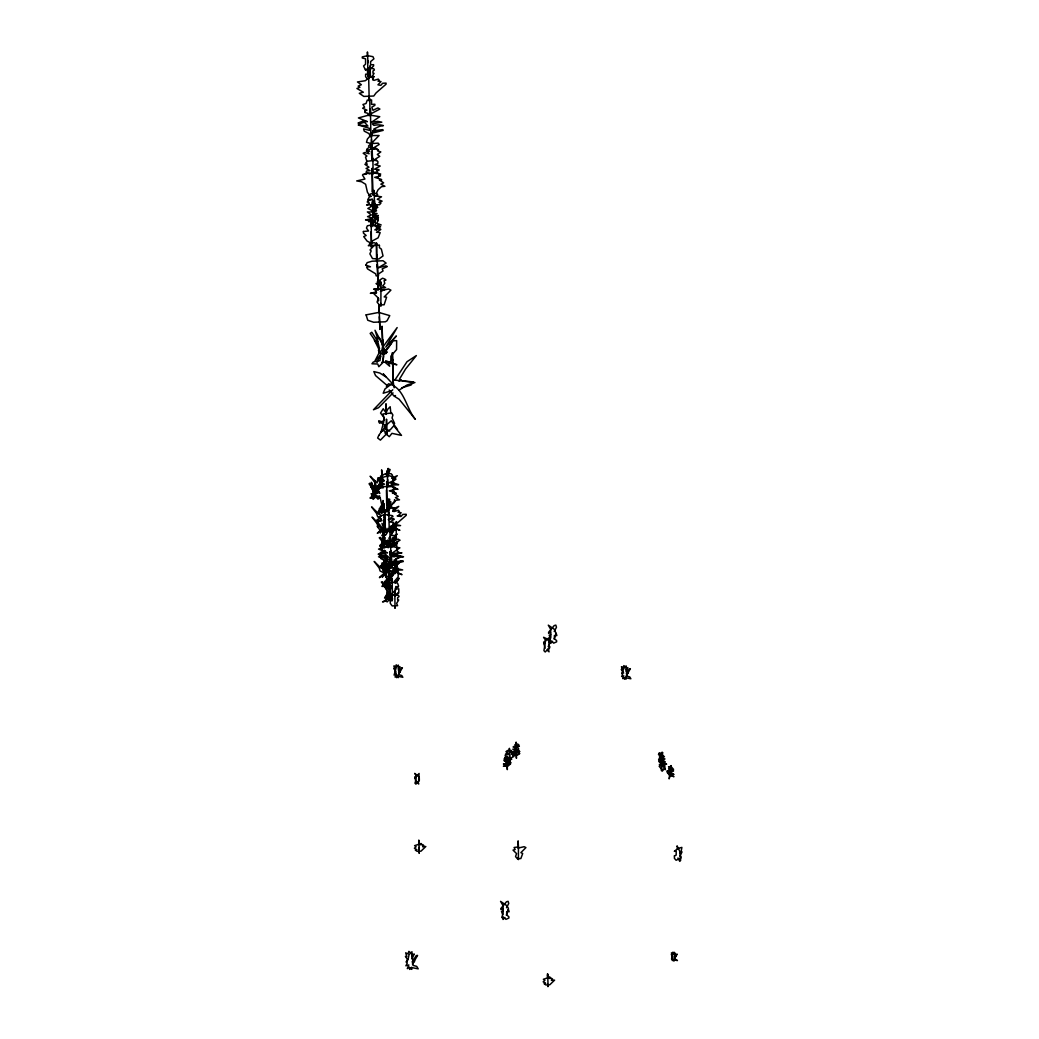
<?xml version="1.0" encoding="UTF-8"?>
<svg xmlns="http://www.w3.org/2000/svg" width="1039" height="1039" viewBox="0 0 1039 1039"><rect width="100%" height="100%" fill="white"/><g stroke="black" fill="none" stroke-linecap="round" stroke-linejoin="round"><path stroke-width="1.5" d="M393.365 380.988L392.378 352.715L393.197 384.495M385.378 530.903L391.573 527.539L393.612 523.214L393.612 522.357L389.937 522.02L394.275 519.253L393.391 518.513L388.274 519.643L393.041 516.357L392.106 515.617L385.534 514.578L380.768 515.578L379.897 517.838L381.988 520.747L376.858 521.24L376.845 522.838L379.599 525.266L377.157 526.331L380.56 530.838L383.079 532.15L383.066 534.306L381.768 535.449M368.65 73.172L368.533 70.782L369.196 100.238M370.118 76.613L370.17 65.587L370.404 76.561M370.598 132.33L370.949 136.888L370.391 108.679L370.546 115.134M371.365 147.915L371.378 146.369M371.52 144.564L371.481 139.499M371.066 226.06L371.066 225.281M372.962 79.055L371.923 76.808L374.079 73.353L372.962 73.159L372.975 71.003L374.391 69.99L373.91 68.795L369.702 68.184L365.52 69.574L367.585 70.275L367.546 74.133L365.624 74.211L365.598 76.665L367.507 79.276M372.754 160.201L372.845 158.188L373.183 174.058M372.676 193.228L372.702 190.618L373.131 195.28L372.131 168.318L372.157 191.786M375.092 219.099L375.131 214.683L375.469 226.346M373.508 495.356L374.079 493.031L372.936 491.668L372.248 486.018L373.469 485.966L376.702 493.681M375.079 492.135L374.663 480.395L375.027 491.967M375.118 493.473L375.209 489.564L375.196 496.785M379.625 358.13L380.832 353.169L379.131 352.208L378.417 350.26L379.547 348.662L376.936 338.207L379.547 338.104L385.729 352.338M383.053 354.13L383.261 345.779L383.235 353.13M382.599 487.395L381.975 479.511M382.508 550.774L384.209 552.475M383.781 417.86L383.742 421.821L381.066 431.821L385.196 427.613M384.014 525.656L383.936 521.422M384.04 518.084L384.066 515.123M384.534 528.306L383.911 520.422M384.911 543.579L384.924 542.033L387.092 541.332L382.794 539.384L384.716 538.293L383.079 535.643L386.17 534.682L387.417 531.267L391.729 531.098L391.69 535.566L395.015 535.423L395.015 536.501L391.976 538.319L393.093 541.449L398.041 539.111L400.067 540.215L391.417 544.774L391.404 546.501M385.988 562.203L385.988 561.502M386.105 569.982L385.651 555.086L387.482 571.801M386.651 569.671L386.014 564.748L384.495 567.294L384.781 568.58L383.027 567.606M387.326 473.745L387.417 471.719L387.69 477.304M386.95 582.658L387.755 579.385L386.157 577.463L386.911 576.411L385.183 569.515L386.911 569.45L392.456 563.774L393.028 564.281L391.95 566.476L388.183 570.424M387.391 543.748L387.391 544.462L390.132 544.345M387.664 479.174L387.794 486.291L387.092 471.005L387.144 474.706M387.599 596.295L388.391 593.97L386.781 592.633L387.534 591.879L385.794 587.022L387.521 586.957L390.157 591.516M388.365 564.216L386.43 566.878M389.183 578.502L388.586 561.592L389.054 576.151M389.495 541.566L389.041 537.916M389.339 584.671L387.391 587.334M389.222 580.009L389.352 574.502L389.339 579.359M389.716 531.968L389.729 530.89M389.781 545.111L389.612 537.163M389.755 538.592L389.768 537.046M389.599 587.412L389.521 584.554M390.521 545.085L388.534 547.553M390.469 562.021L390.015 558.372M390.729 565.008L390.56 551.592M390.716 560.982L390.521 552.839M391.43 582.476C391.872 576.554 385.651 572.151 386.833 565.995L385.183 562.774L384.066 566.541L384.768 567.359M392.339 532.513L396.067 526.851L392.287 530.708M394.352 491.668L392.469 493.408M394.508 499.616L394.482 502.408L390.729 505.525L390.716 507.266L392.223 507.201L389.781 508.24M395.249 591.438L395.275 588.204L398.586 586.074L397.612 583.295L395.171 582.178L386.963 583.515L386.95 584.619L390.261 585.477L390.209 590.801L388.235 592.594L389.859 594.802M394.898 671.337L396.664 674.805M396.664 548.683L396.703 544.501L394.495 544.592L392.547 546.605M397.171 556.566L397.197 553.618L401.937 552.865L391.625 553.423L399.885 547.839L389.352 546.163L378.547 549.086L387.534 552.813L382.703 552.358L378.209 554.203L379.755 554.878L384.586 553.384L388.079 557.203L378.534 556.787L389.651 559.502L389.625 561.502L383.716 560.06L384.417 562.333L389.131 564.722M407.002 962.036L407.015 960.491M419.029 841.798L419.042 843.512L418.795 840.083L418.873 844.46M502.98 908.45L502.954 910.878L501.486 911.346L502.681 914.658M502.98 907.242L502.993 905.54L500.564 901.358L506.642 905.54L508.435 908.294L506.383 915.268M547.644 978.089L547.566 973.712L547.696 977.218L547.8 975.426M550.696 631.037L550.722 629.348L548.293 625.153L554.358 629.335L556.229 633.907M622.452 673.649L622.465 672.493M624.322 677.649L626.049 679.129L626.062 677.831L630.855 678.753L629.738 676.909L626.998 676.181L626.374 673.246L628.063 673.415L628.063 672.597L626.231 671.025L626.166 665.947L623.984 668.168L621.777 673.545L622.608 674.727L621.621 676.48L623.803 675.844L622.686 678.571L624.413 677.688L624.4 679.194L630.374 668.687L629.348 668.843L626.842 672.999L626.283 671.207L627.829 667.57L626.14 669.298M670.713 767.431L668.622 768.717L669.519 770.756L666.804 771.107L669.168 771.808L669.558 773.51L667.142 772.367L669.584 775.289L673.96 776.678L671.402 775.341L671.038 773.951L673.986 774.471L671.895 773.51L671.545 771.419L673.584 770.86L670.908 770.341L670.921 769.548L673.545 769.38L671.051 766.548L668.558 766.769L670.337 767.847L671.077 765.574L669.376 771.263L670.246 769.821L669.155 778.86L670.791 773.276M672.064 957.296L672.064 956.555L672.83 957.205M367.65 71.899L367.767 70.418M377.936 285.452L378.053 287.504M390.846 566.671L390.885 565.086L391.287 567.463L390.95 551.008M383.222 361.169L383.248 355.793M387.118 510.5L386.703 481.849L386.872 487.525M377.196 264.581L377.845 277.725L377.079 254.724L377.105 261.841M389.976 598.503L389.976 590.983L389.872 591.97M364.585 174.5L366.351 173.812M379.157 488.031L383.404 487.72M388.716 486.642L388.781 485.797L391.989 485.681L391.3 484.031L393.456 483.966L393.508 483.187L389.118 482.732L394.339 480.252L394.755 479.576L392.456 478.628M392.365 477.109L392.508 475.239L391.093 473.693L385.118 473.875L380.43 476.187L381.82 477.745L379.469 477.823L383.547 480.719L380.677 481.992L384.586 484.2L380.456 485.291L383.274 487.07M376.754 261.179L376.508 242.866L376.612 261.244M387.677 485.083L387.768 486.174M385.599 540.267L385.261 543.358L380.845 544.319L379.975 545.462L383.781 545.644M661.934 763.639L664.648 765.314L663.531 765.288C667.83 768.431 660.233 765.146 664.609 767.353L665.168 768.224L664.298 768.6L665.389 769.6L663.752 769.029L662.739 770.691L659.116 766.198L661.09 765.925L659.388 764.405L662.103 764.73L660.934 764.068L661.934 763.639L661.986 762.444L661.129 763.847L661.856 760.782L660.908 761.093L661.674 757.847L660.869 758.717L662.129 752.106L661.986 755.08L662.843 752.678M384.196 503.733L383.547 508.266L378.261 511.357M662.544 769.457L662.129 770.977C661.427 769.704 661.44 771.6 661.349 769.99L662.7 762.938L662.414 764.587L662.817 763.197L666.635 764.172L662.934 761.938L665.194 761.821L662.778 760.21L664.96 758.938L662.388 758.314L662.401 757.236L664.415 756.717L659.856 752.743L658.778 753.301L660.986 755.223L658.44 754.444L660.999 755.937L659.401 756.86L661.336 758.925L659.22 758.392L661.401 760.314L658.609 759.457L661.375 761.055L659.194 760.691L660.466 761.964L658.895 761.47L661.194 763.535L664.986 764.743L662.817 763.444L663.324 762.587L662.843 764.457M671.233 771.73L671.48 770.328L670.662 772.964L671.025 768.392M387.352 472.784L388.144 468.394L386.157 474.524M387.404 542.28L387.755 540.462M389.339 583.191L388.755 576.671L387.196 584.269L382.781 585.23L381.91 586.373L385.716 586.554M372.767 226.515L373.404 223.411L370.066 221.658L374.456 221.995L374.469 220.762L370.17 219.372L374.339 216.021L378.43 217.437L374.871 217.541L378.261 220.45L376.741 223.242L381.17 224.944L377.274 225.034M662.804 762.73L663.324 757.314L662.375 759.964L662.687 755.08L662.051 755.743M418.73 778.25L419.081 773.484L414.938 778.016L415.964 777.549M549.086 643.946L549.657 641.829L548.904 642.362M388.092 515.435L388.807 512.824M390.261 567.502L391.95 561.826M380.04 481.317L381.144 477.537M387.118 572.528L392.184 553.618L390.209 563.489L391.846 558.93M388.547 509.915L390.976 501.85M380.729 482.122L379.17 484.564L379.897 486.888M383.936 570.645L383.157 563.047L381.975 563.008L381.118 568.138L374.17 561.437L379.17 567.982L380.105 570.969L383.923 572.827L383.209 569.801L384.3 568.801M387.807 473.706L389.443 469.16L390.093 469.641L388.404 474.2M390.352 501.356L387.638 508.928L389.599 499.071L386.443 510.591M381.066 289.362L378.988 288.907L375.118 290.037L376.547 292.699L373.676 293.518L378.469 298.219L377.053 302.102L379.417 304.959L384.131 304.778L386.612 297.154L384.196 296.907L390.911 290.141L388.443 288.972L381.066 290.686L380.936 289.245L380.871 306.193L380.729 303.258M391.872 560.956L390.755 563.995L391.833 561.307M554.099 639.076L555.696 635.193M377.001 362.494L378.677 358.598L380.832 356.624M384.261 565.073L385.365 562.515M385.222 585.528L388.469 581.009M376.495 230.268L377.248 228.567L380.573 226.775M394.742 380.287L406.989 361.728L416.353 355.572L405.561 369.04L399.599 378.988M385.742 413.561L387.703 409.262L390.183 406.743L390.885 413.6M376.339 193.41L378.04 189.812L381.534 186.656L384.924 186.293L380.858 184.124L383.651 182.838L379.365 179.981L381.716 179.89L381.183 179.331L374.715 177.331L380.391 175.994L380.391 175.123L377.962 173.084L369.416 173.045L363.105 174.318L362.52 175.084L364.936 179.046L356.689 180.929L361.52 181.721L365.611 184.267L367.455 192.319L370.339 196.436M418.73 778.873L418.6 781.38L415.899 784.12L414.964 783.133L415.938 780.367L415.834 774.925L414.73 773.393L419.249 776.938L419.327 780.367L418.159 781.848L418.717 784.003L415.782 781.497L414.769 776.834L415.808 777.73M549.073 644.79L548.189 646.661L548.904 646.765M379.625 351.818L375.014 360.819L380.326 355.403M373.832 491.733L371.352 496.616L380.469 485.979M384.872 537.89L381.975 543.514L385.014 540.423M386.807 578.801L383.911 584.425L387.963 580.294M548.917 640.206L549.566 637.401L546.722 639.53L543.891 643.622L545.28 642.972L543.917 650.622L545.202 651.985L548.891 648.219M554.229 631.517L556.475 627.257L555.826 625.114L554.177 625.595L548.618 632.257L548.618 633.361L550.852 632.063L550.8 637.401L549.449 641.31L550.553 641.595L550.722 643.258L552.618 641.323M506.513 907.722L508.746 903.462L508.097 901.32L506.461 901.8L500.902 908.463L500.902 909.567L503.123 908.268L503.084 913.593L501.733 917.515L502.837 917.801L503.006 919.45L504.902 917.528M396.08 544.852L397.56 542.046L395.223 544.891M384.625 560.826L382.949 563.969L384.962 561.904M381.612 530.526L380.222 533.02L380.781 530.682L377.313 533.332L380.975 529.63M388.054 592.165L384.56 598.061L387.599 594.97M381.91 512.747L383.43 510.201L384.079 512.292M382.677 506.746L381.586 508.578L384.313 508.461M412.47 964.283L417.561 955.412L416.197 955.633L412.847 961.166M392.651 491.252L394.859 487.616L393.3 489.421M396.937 581.853L399.158 578.216L395.054 583.334M380.144 484.031L376.391 490.174L380.456 485.694M390.599 531.981L396.586 521.591L390.716 529.773M381.936 504.746L380.274 507.474L383.3 504.37M377.313 220.216L378.235 218.735L375.65 218.891L377.586 217.333L375.144 217.099M387.794 556.216L386.235 563.813L381.82 564.774L380.949 565.917M380.066 483.07L374.767 490.512M392.197 541.371L397.054 533.89L395.495 535.695M379.04 488.473L376.209 492.356L377.118 492.512L373.066 495.577L372.274 497.395L378.105 497.162L379.832 496.135L378.767 496.187M390.781 534.994L394.041 530.293L396.262 530.202L396.21 536.111L392.443 540.449M392.067 540.215L393.833 537.812M382.079 348.091L397.158 327.584L385.781 347.091L396.366 335.961L390.742 342.454L390.729 344.143L388.82 346.727L383.508 352.143M388.287 576.411L398.521 562.502L391.015 575.372L398.002 568.021L389.989 578.229M386.391 386.469L388.534 383.807C404.379 387.274 406.08 408.587 415.392 419.327L399.132 399.249L393.833 395.924L389.183 390.015M386.82 546.774L390.313 542.501M388.924 591.1L391.534 587.892M394.378 581.359L398.145 577.022L398.197 571.112L395.976 571.203L390.768 578.437L392.041 578.658L392.223 579.658L392.339 596.931M388.235 570.32L392.547 565.242L401.327 560.93L393.132 568.671M392.833 542.085L396.547 537.76L392.768 541.618M393.041 392.911L378.521 407.717L373.456 409.769L392.768 389.755M398.379 668.311L399.976 666.687L398.508 670.129L399.041 671.817L401.418 667.882L402.379 667.726L396.729 677.675L396.742 676.259L395.106 677.09L396.158 674.506L394.093 675.116L396.327 667.246L398.405 665.142L398.457 669.947L400.197 671.441L400.184 672.207L398.599 672.051L399.184 674.831L401.768 675.519L402.833 677.272L398.288 676.389L398.288 677.61L396.651 676.22M411.925 956.218L414.171 953.932L412.106 958.776L412.86 959.62M411.691 967.283L409.6 969.413L409.613 967.413L407.314 968.595L408.795 964.945L405.885 965.802L407.197 963.452L406.106 961.893L408.184 958.932L409.041 954.724L411.964 951.75L412.028 958.529L414.483 960.633L414.47 961.711L412.223 961.491L413.054 965.4L416.704 966.374L418.198 968.842L411.808 967.608L411.795 969.335L409.496 967.374M674.311 959.815L673.311 960.841L673.311 959.88L672.207 960.439L672.921 958.685L671.532 959.101L673.038 953.789L674.441 952.36L674.428 954.503L675.506 953.399L674.869 956.88L677.129 954.114L674.324 958.984L674.363 960.789L673.259 959.854M379.04 488.72L375.378 492.421L378.845 489.772M378.664 521.253L376.832 523.098L379.248 521.266M370.637 68.873L373.598 65.925L373.611 64.691L370.585 64.808L370.611 61.574L373.923 58.833L372.949 56.664L367.65 55.677L362.299 56.898L362.286 58.002L365.598 58.846L365.546 64.184L363.572 65.977L365.455 70.016M396.288 594.503L398.262 592.542M392.781 479.784L397.301 475.693L391.677 478.187M393.106 511.487L398.755 506.383L393.132 508.876M377.728 177.253L380.677 174.02L374.144 173.097L374.209 172.266L377.417 172.136L376.728 170.487L378.884 170.422L378.936 169.656L374.547 169.188L380.183 166.032L374.871 164.604L377.793 163.565L377.936 161.707L376.521 160.149L367.78 161.188L365.858 162.642L367.248 164.214L364.897 164.279L368.975 167.188L366.105 168.448L370.014 170.656L366.611 170.993L366.079 172.513L370.001 174.032M392.3 490.785L395.184 488.265L395.236 487.564L392.625 487.187M383.988 427.068L391.326 420.769L397.534 429.614M395.015 596.113L398.768 592.996L398.807 588.827L396.586 588.918L391.391 594.087L392.677 594.23L386.963 597.347L385.872 599.165L392.703 598.893M392.677 556.748L399.56 552.826L396.469 550.488M386.625 572.632L385.469 573.502L385.898 577.307L383.677 572.086M379.845 524.669L378.767 525.448L384.092 533.137L381.534 529.799L383.456 533.773M383.274 354.741L387.326 352.065L385.391 351.74L393.3 340.779L396.651 340.636L396.573 349.598L390.872 356.169L390.846 359.897L393.132 359.806L389.43 361.988L381.664 362.299M393.093 562.943L396.495 560.709L395.638 558.605M389.664 580.23L392.041 578.658L392.093 582.996M399.054 390.157L407.015 385.014L414.925 382.534L392.859 379.845L394.132 387.794M393.417 382.534L385.014 388.898L383.183 393.236L390.911 390.963M379.949 487.798L381.053 487.122M392.456 564.748L394.898 563.307M386.95 431.536L390.573 429.419L393.781 425.769L401.509 435.393L391.963 433.354L389.274 436.679L384.975 433.003M399.158 380.858L401.21 379.716L398.612 380.651M376.586 227.515L377.988 226.879M384.261 555.216L380.443 557.631L384.261 556.605M396.911 558.034L400.742 556.307L399.327 555.592L393.781 556.683M380.43 516.331L378.274 517.253L380.053 518.409L377.066 519.643L379.897 521.071M380.404 291.31L384.196 289.894L384.209 289.206L380.547 289.829L382.131 287.517L385.612 287.634L382.716 285.868L384.794 283.426L384.079 280.699L385.988 279.998L384.807 279.049L382.56 278.205L377.326 281.725L379.651 281.946L380.897 282.881L380.884 284.257L377.274 283.089L376.04 283.569L379.027 285.569L377.43 288.673L373.624 289.154L377.832 289.764M550.67 634.673L549.202 635.141L550.397 638.466M397.21 553.514L392.391 555.021L394.015 556.54A7.689 2.74 -2.7 0 1 403.522 556.774L399.833 557.398L393.976 560.19L395.82 560.969L392.742 561.943L392.742 562.709L397.43 561.424L402.924 560.813L403.34 561.515L391.872 564.45M401.729 387.781L411.002 385.053L413.275 381.897L402.587 380.871M385.508 550.943L380.573 552.397L379.352 554.865L383.911 556.553L380.027 556.709L380.988 558.644L385.118 560.813M388.105 571.593L390.755 570.814M373.923 216.982L378.339 215.515L373.728 215.761L373.572 214.605L377.066 213.489L373.546 213.463L374.001 212.125L376.443 210.878L376.339 210.047L373.663 209.631L373.533 208.644L377.625 207.255L374.65 206.423L376.754 204.813L379.521 204.709L380.975 203.034L378.923 202.319L382.105 201.15L377.287 199.254L381.508 196.8L374.858 195.826L377.728 195.02L376.91 193.696L374.144 193.267L370.884 193.825L368.598 195.579L371.326 196.215L369.39 196.903L367.754 199.748L372.676 199.293L368.585 200.332L367.209 202.008L368.637 201.943L369.313 203.436L366.611 205.073L370.65 204.787L371.481 206.267M377.04 491.46L378.118 491.174L379.832 493.421M397.171 515.915L400.093 515.37M376.404 291.92L370.365 293.323L376.027 293.089M380.651 510.461L382.066 510.331L382.781 511.37M507.188 757.925L507.136 756.067L507.266 757.509L504.694 757.756L506.422 756.704L505.071 755.795L505.967 754.717L508.578 754.054L505.422 754.34L507.707 752.08L505.967 751.678L507.422 750.548L511.292 750.47L511.811 751.314L509.98 751.833L514.227 752.457L511.526 754.028L514.604 755.236L512.578 755.989L513.876 756.444L509.837 758.613L509.759 759.808L509.383 748.314L509.435 750.171M374.715 221.19L368.481 221.567L371.884 220.021L365.533 219.93L370.416 218.917L371.417 217.787L367.546 216.632L371.352 214.995L367.364 211.943L371.637 212.008L371.404 210.203L367.858 208.475L370.897 206.748L371.235 204.748L374.858 203.839L376.819 205.228L374.066 206.138L373.43 207.462L377.625 207.255L375.274 209.216L373.04 209.307M394.586 395.651L395.495 395.612M379.91 487.226L381.482 487.161M389.651 527.357L393.924 527.189L396.158 524.111L406.21 515.344L406.21 514.266L402.781 514.409L400.937 516.539L398.08 515.967L401.119 512.747L398.106 512.266L399.366 511.409L398.392 510.266L394.171 511.513L392.807 510.98L394.093 507.746L390.911 507.863L385.404 511.876L377.625 513.11L381.508 515.876M392.417 542.916L393.937 542.852M386.989 564.969L391.093 564.8M369.559 151.239L366.351 151.252L367.014 148.928L369.416 147.2L368.52 146.044L371.001 143.59L366.481 142.278L367.39 139.044L370.494 135.551L379.079 135.512L373.105 141.642L372.585 143.512L378.183 143.148L379.17 144.447L373.897 147.668L373.469 149.226L375.65 147.993L378.521 150.058M391.56 485.2L398.638 484.681L395.56 483.642M379.884 518.682L381.053 518.734M392.859 524.059L400.573 525.591L390.729 526.085L399.898 530.319L395.028 528.448L395.015 529.565L393.365 529.202L389.378 527.254M389.794 557.982L391.08 558.203M378.806 497.902L377.599 497.655L378.222 499.136L375.066 496.447L380.287 497.993M392.482 545.332L390.781 544.981L391.651 547.085L388.326 544.228M394.768 566.047L397.379 566.58L389.989 563.93M395.729 586.503L398.353 587.035M507.811 758.418L506.967 757.899L509.253 757.834L506.629 756.924L503.967 759.067L506.72 759.964L506.707 760.756L503.902 760.535L506.032 761.665L505.629 763.639L503.421 764.029L506.513 764.314L506.11 765.613L503.396 766.237L508.006 766.055L510.617 763.808L508.071 764.288L508.513 762.691L511.006 762.639L508.162 761.548L509.136 759.756L507.811 758.418L508.811 760.457L511.759 759.171L509.837 758.912L509.759 762.094L509.474 751.21M674.363 959.971L677.441 960.556L674.96 958.906L674.571 957.036L675.649 956.62L672.96 952.153L672.519 953.399L671.428 952.867L671.999 954.672L671.311 954.581L672.843 956.906M388.079 566.58L402.677 569.917L392.82 570.398L402.002 574.645L397.119 572.775M383.326 565.684L384.755 566.099M386.053 543.929L388.313 544.618M391.599 598.412L389.794 597.828L392.015 599.724M385.677 360.741L396.885 364.767L388.352 363.027L389.677 366.209L385.183 362.377M389.015 543.475L394.937 545.592M393.08 487.538L397.963 489.408L392.989 486.733M384.391 428.523L389.755 431.12M380.066 517.656L377.534 516.422L376.586 513.435L371.585 506.889L378.534 513.591L379.391 508.461L380.573 508.5L381.495 513.24M390.144 570.931L395.469 573.528M386.391 425.99L381.001 422.704L379.612 423.224L378.741 421.756L378.741 420.756L382.3 421.847L384.456 419.34L382.923 413.977L391.69 412.977L392.898 415.016L392.054 417.964L394.625 423.496M387.495 385.807L375.547 375.573L373.832 371.585L379.845 373.053L385.625 376.715L383.248 373.871L392.119 383.261M626.257 667.674L623.868 665.622L623.166 667.57L621.465 666.739L622.361 669.558L621.283 669.415L623.673 673.051M550.592 640.479L553.696 643.141L556.605 641.842L556.618 640.608L554.384 638.699L554.423 635.465L556.865 635.556L556.138 633.283M547.046 650.102L549.06 651.83L548.293 648.856L549.254 648.7L549.891 646.829L549.073 645.894L549.787 642.141L546.683 638.699L543.592 637.284L545.111 639.375L545.072 643.219L543.644 641.998L545.033 648.375M389.144 584.191L391.365 586.087M398.482 666.778L396.223 664.843L395.56 666.674L393.937 665.895L394.794 668.571L393.781 668.428L396.028 671.869M502.876 916.684L505.967 919.333L508.889 918.034L508.902 916.801L506.668 914.891L506.694 911.658L509.149 911.748L508.422 909.489M412.067 954.062L408.885 951.334L407.95 953.919L405.678 952.828L406.872 956.581L405.444 956.387L407.82 960.023M379.651 482.395L380.742 483.356L380.456 482.057M376.157 160.785L374.767 159.512L379.755 156.344L377.313 154.46L380.781 151.915L377.586 150.863L377.845 149.72L373.365 148.382L366.845 150.421L369.118 153.759L364.767 152.551L363.156 153.214L366.936 155.993L365.533 157.097L366.858 161.292M379.027 523.825L372.066 517.11L377.066 523.656L378.014 526.643M383.066 532.163L383.807 532.981M382.183 512.811L381.482 511.993L382.599 508.214L384.261 511.448M383.716 543.501L382.014 541.501L383.3 543.826M383.677 543.384L379.235 537.734L380.3 537.449L385.456 544.202L382.43 537.033L387.807 545.41L388.17 547.54M388.054 547.202L385.417 542.631L383.69 542.696L385.443 547.553M386.469 413.431L383.209 408.756L380.56 413.054L383.651 417.081L383.988 419.691M384.17 552.306L379.729 545.904L380.806 545.124L382.521 547.709M384.962 546.787L382.949 543.8L384.144 547.878M377.832 341.363L371.78 332.259L370.157 333.428L378.209 345.091L374.352 340.026L379.716 350.909M380.703 525.955L384.975 532.397L381.975 523.344L386.677 531.877M386.066 572.021L381.781 565.593L380.703 566.359L386.027 574.048L383.469 570.71L386.742 577.359M388.067 592.477L384.105 585.827L386.664 588.827L381.326 582.048L382.404 581.775L387.547 588.529L384.534 581.359L389.911 589.723L390.261 591.853M392.248 485.836L391.768 484.992L394.963 483.512L392.534 481.641L395.989 479.083L392.794 478.031L393.054 476.901L388.586 475.563L382.066 477.602L384.326 480.94L379.975 479.719L378.378 480.382L382.157 483.161L380.742 484.278L381.638 487.07M385.859 353.663L383.677 349.636L382.456 345.701L383.144 345.273L375.014 330.246L377.923 339.428M391.781 581.048L389.625 577.048L389.287 574.177L383.911 564.255L386.014 570.814M677.96 857.967L679.779 861.396L680.662 860.331L679.857 852.396L680.779 853.344L677.064 845.863L677.454 848.811M383.638 519.526L384.742 521.682M373.832 492.538L371.04 486.862L372.845 489.239L369.066 483.784L369.832 483.239L373.482 488.707L371.352 482.291L375.404 491.369M385.118 530.202L384.586 510.227L384.781 528.604M384.222 536.553L384.69 537.838M384.962 535.501L383.248 528.604L384.962 528.526L386.131 532.15M384.417 550.215L384.833 552.54M376.988 257.737L377.17 261.308M390.599 556.501L390.69 557.385M384.482 512.487L383.079 500.525L383.456 511.188M384.404 517.032L384.69 519.877M371.287 144.966L371.157 143.551L371.352 149.356M375.3 225.112L375.43 226.606M374.118 192.67L373.936 190.319L374.014 193.241M372.507 211.216L372.443 210.385L372.494 211.93M367.897 62.808L367.741 60.691L367.767 69.574M370.248 115.563L370.144 114.277L370.196 115.784M390.378 546.722L390.287 545.449L390.339 546.943M382.469 476.122L381.625 469.849L381.781 473.94M547.709 975.777L547.657 974.907L547.696 977.218L547.722 974.894L548.06 986.024C547.813 984.375 548.047 989.479 547.787 984.258M418.951 842.148L418.899 841.278L418.938 843.603L418.951 841.278L419.288 852.396C419.094 855.487 419.081 850.486 418.938 847.434M368.533 73.029L368.39 70.808L368.494 76.73L368.157 67.769L368.351 78.925M507.123 761.561L507.11 758.899M370.442 115.147L370.261 111.835L370.391 115.225M378.079 285.582L378.053 276.309L378.404 285.686C377.91 278.361 378.69 292.18 378.248 286.998L378.287 289.985M390.586 546.306L390.391 542.994L390.534 546.397M372.663 220.956L372.871 225.333L372.546 200.904L372.663 204.267M516.214 755.262L516.422 758.288L516.123 742.119L516.201 744.262M518.292 857.422L518.396 859.617L518.448 846.902L514.084 847.512L515.149 849.512L513.006 850.11L516.591 853.642L515.539 856.552L517.318 858.695L520.851 858.552L522.695 853.539L520.89 852.655L525.929 847.577L524.085 846.707L518.539 847.993L518.11 840.876L518.253 848.473M507.11 765.327L507.318 769.639L507.266 757.509M380.923 290.569L380.495 281.192L380.651 289.764M394.898 605.789L395.015 608.335L394.833 592.204L394.846 595.243M369.767 98.367L369.975 115.316M389.911 529.539L390.119 546.475M368.806 96.224L369.027 100.874M371.417 151.538L371.637 156.045M374.105 208.216L374.469 210.566M379.248 316.817L379.975 329.467L379.04 305.206L379.105 312.687M389.015 528.929L389.17 532.033M390.742 564.515L391.093 568.047L390.534 539.838L390.69 546.293M386.846 509.578L386.95 511.993M378.352 298.206L378.482 300.933L378.417 298.544M372.936 224.203L372.793 220.865L372.871 225.333M390.599 550.878L390.716 553.722L390.703 550.761M390.339 551.358L390.521 555.514M386.443 490.018L386.729 505.331M389.469 583.308L389.209 577.216L389.404 583.567M390.625 551.047L390.82 556.813L390.716 551.774M387.872 547.475L387.612 541.137L387.768 547.098M372.637 205.06L372.494 202.332L372.585 204.839M374.482 204.267L374.339 200.41L374.43 203.813M374.534 211.865L374.482 205.371M367.91 61.704L367.442 51.95L367.429 56.379M390.313 551.787L390.742 563.489M389.339 531.41L388.287 498.928L388.625 516.162M387.417 540.228L387.508 542.709M374.209 194.189L374.17 191.358L374.534 204.683M386.95 528.306L387.053 532.643M516.123 746.119L516.188 748.327M377.3 264.322L377.378 267.062L377.326 264.542M389.781 591.736L389.625 586.074L389.625 588.36M387.677 547.41L387.521 541.761L387.534 544.033M371.118 231.736L371.494 247.568L371.144 220.476L371.196 226.71M389.443 585.152L389.703 591.126M387.391 542.111L387.612 546.813M372.611 160.175L371.871 143.837L371.975 149.577M389.339 581.113L389.391 582.853M382.949 349.831L382.716 339.74L382.768 347.156M382.794 347.481L382.092 326.22L382.586 346.416M386.872 529.63L386.937 532.552M389.028 572.45L388.989 570.515L388.989 573.554M371.624 149.071L371.404 132.641L371.442 136.68M374.975 488.109L374.949 486.733L374.949 488.888M386.274 414.379L386.001 403.755L386.066 413.275M371.897 157.019L371.91 159.72M363.416 231.489L363.403 233.087L366.157 235.515L363.715 236.593L367.118 241.1L369.624 242.399L369.624 244.555L368.326 245.698L376.313 245.386L377.3 244.425L374.521 242.788L371.936 242.892L371.936 241.165L378.131 237.801L380.17 232.606L376.482 232.268L380.832 229.515L379.949 228.762L374.832 229.892L379.599 226.606L372.092 224.827L367.325 225.827L366.455 228.086L368.546 230.996L363.416 231.489M358.39 125.005L369.507 128.342L369.481 130.343L363.572 128.901L364.273 131.174L368.988 133.563L369.559 134.901L371.715 134.823L371.728 133.291L383.196 130.356L382.794 129.641L377.287 130.265L372.598 131.55L372.598 130.784L375.676 129.81L373.832 129.031L379.69 126.239L383.378 125.615A7.689 2.74 -2.7 0 0 373.871 125.381L372.248 123.862L381.794 122.173L377.715 121.368L371.494 122.251L379.742 116.68L369.209 115.004L358.416 117.927L367.39 121.654L362.559 121.199L358.065 123.044L359.611 123.719L364.442 122.225L367.936 126.044L358.39 125.005M364.793 110.874L364.78 112.42L368.183 113.459L368.157 115.459L371.261 115.329L371.274 113.615L379.923 109.056L377.897 107.952L372.962 110.29L371.832 107.16L374.871 105.342L374.884 104.264L371.546 104.407L371.585 99.939L367.274 100.108L366.027 103.523L362.949 104.484L364.585 107.134L362.65 108.225L366.949 110.173L364.793 110.874M365.91 265.127L370.468 266.802L366.585 266.958L367.533 268.893L375.65 273.802L376.196 275.893L378.495 275.803L378.508 273.945L383.053 270.958L382.196 268.867L387.3 266.568L385.885 265.854L378.222 267.789L386.118 263.088L383.027 260.75L372.066 261.205L367.131 262.646L365.91 265.127M366.092 314.882L367.754 320.246L373.624 322.259L385.365 321.791L387.066 320.739L389.768 315.635L378.767 312.427L366.092 314.882M373.949 76.574L372.663 79.821L374.027 80.354L378.261 79.107L379.235 80.25L377.975 81.107L380.988 81.587L377.936 84.808L380.793 85.38L382.638 83.25L386.079 83.107L386.066 84.185L376.027 92.952L373.78 96.017L363.819 96.419L359.312 93.289L363.338 92.224L356.935 88.484L359.91 87.25L358.13 86.094L361.364 84.717L357.481 81.951L365.273 80.717L370.767 76.704L373.949 76.574M371.274 493.85L376.092 495.265L380.183 497.811L382.027 505.85L384.911 509.967L388.794 509.811L392.612 503.357L396.106 500.201L399.496 499.824L395.43 497.668L398.223 496.382L393.937 493.525L396.288 493.421L395.742 492.876L389.287 490.876L394.963 489.525L392.521 486.616L383.988 486.59L377.677 487.849L377.092 488.616L379.508 492.59L371.274 493.85M375.209 495.733L375.196 497.278L373.131 499.382L372.624 498.123L369.936 497.993L373.676 496.499L374.793 491.109L375.209 495.733M379.43 245.36L379.404 247.672L381.365 249.126L383.027 255.945L378.806 259.01L372.507 258.581L369.871 253.854L371.183 250.906L370.04 249.957L374.118 245.451L376.638 244.749L379.43 245.36M379.91 485.408L379.884 487.59L376.079 485.733L375.131 482.745L370.131 476.2L377.079 482.914L377.949 477.771L379.118 477.823L379.91 485.408M383.248 358.936L383.222 362.234L378.819 366.715L377.754 364.027L371.988 363.767L373.3 362.027L380.001 360.559L381.014 351.234L382.365 349.065L383.768 356.182L383.248 358.936M389.989 597.464L389.976 599.009L387.079 601.958L386.352 600.932L382.547 601.945L387.846 598.867L389.378 593.048L389.989 597.464M390.274 600.828L390.261 603.295L392.171 605.906L397.625 605.685L396.586 603.425L398.729 599.971L397.625 599.789L397.638 597.633L399.054 596.62L398.573 595.412L394.365 594.815L390.183 596.191L392.248 596.893L392.21 600.75L390.274 600.828M421.068 843.538L420.561 844.811L422.756 844.538L422.652 845.317L423.834 845.499L422.639 846.772L425.821 846.525L421.003 851.162L417.107 851.318L415.327 850.097L416.912 849.681L414.405 848.214L416.132 846.733L414.613 845.655L421.068 843.538M549.839 977.167L549.332 978.439L551.527 978.154L551.41 978.946L552.592 979.128L551.397 980.387L554.592 980.154L549.774 984.79L545.865 984.946L544.098 983.712L545.683 983.297L543.163 981.829L544.904 980.361L543.384 979.27L549.839 977.167M674.428 855.889L674.415 858.357L676.116 860.24L681.013 857.98L681.026 856.526L680.077 856.123L682.013 851.876L681.013 852.11L681.883 847.395L678.103 848.356L674.35 851.305L676.194 851.24L676.168 855.084L674.428 855.889M386.43 429.042L386.82 434.484L386.508 419.12L386.43 429.042M507.344 763.535L507.24 762.743L507.344 763.535M515.279 744.573L515.071 745.859L513.123 746.963L515.396 748.067L515.539 749.223L512.811 749.184L515.357 751.132L512.915 752.171L515.396 752.924L511.643 754.288L515.734 754.561L513.513 755.34L517.513 755.093L519.76 753.522L518.11 753.626L519.344 752.626L517.006 752.405L519.825 751.47L516.877 751.626L516.786 750.885L519.019 750.171L516.76 750.145L518.617 748.496L516.76 747.067L519.37 746.184L516.695 746.314L518.851 744.885L517.604 743.989L515.279 744.573M382.884 575.009L382.313 577.346L385.092 572.359L379.417 577.645L382.884 575.009M378.741 435.484L377.651 437.99L380.404 440.12L386.612 433.795L384.235 430.678L381.833 430.964L378.741 435.484"/></g></svg>
